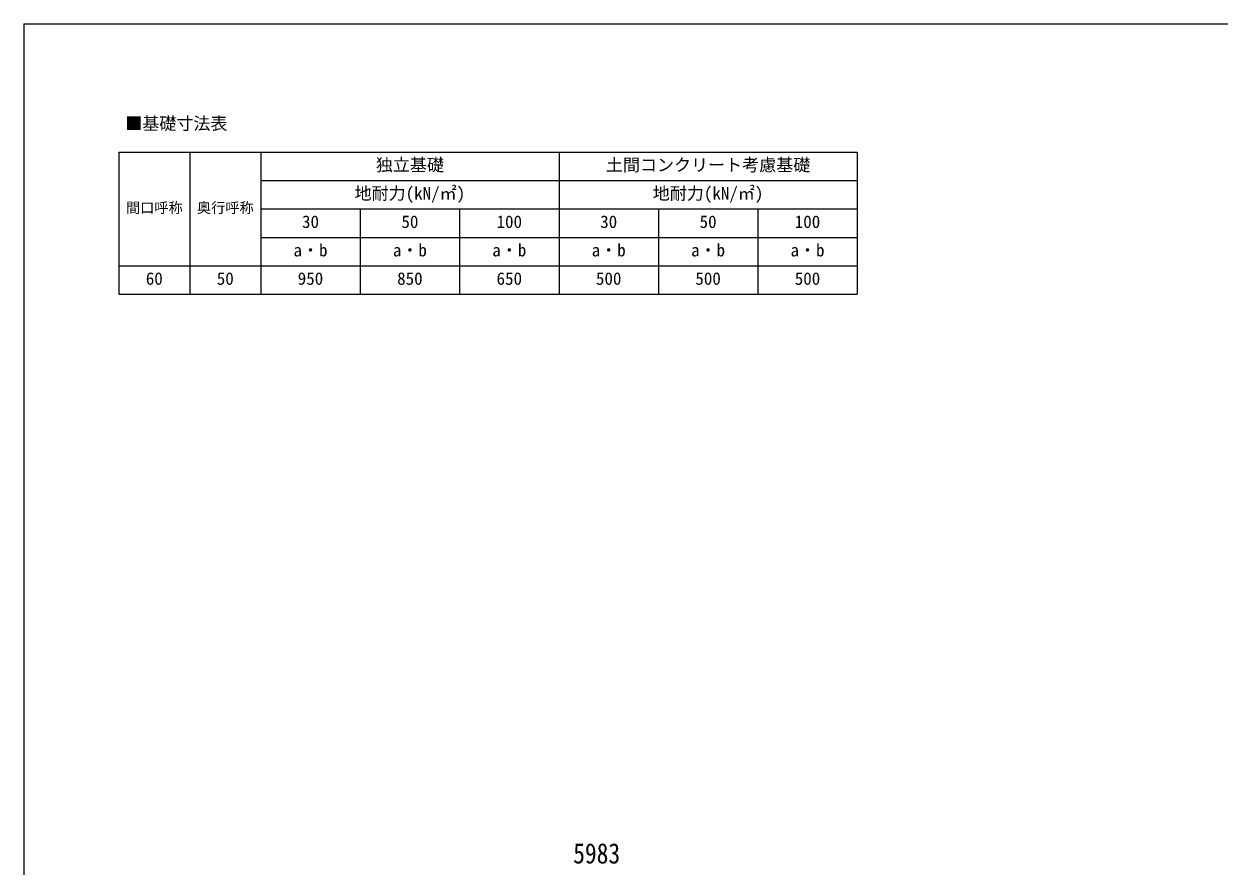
# Model space of a CAD drawing. Units: millimetres on the paper, enlarged 35 times, with parts at other scales. Extents: x -9783 to 9892, y -6828 to 6752.
# Drawn here: x -9783 to 36, y -163 to 6752 of the extents above; entities that cross this region are included whole.
import ezdxf
from ezdxf.enums import TextEntityAlignment as Align

# ---------------------------------------------------------------- set-up
doc = ezdxf.new("R2010")
doc.units = ezdxf.units.MM
doc.header["$LTSCALE"] = 35
for name, color, linetype, lineweight in [('0-A_寸法', 6, 'Continuous', 9), ('1-0_FRAME', 7, 'Continuous', 18), ('F-0_240', 7, 'Continuous', 9)]:
    doc.layers.add(name, color=color, linetype=linetype, lineweight=lineweight)
doc.styles.add('ＭＳ ゴシック', font='')
doc.styles.get('ＭＳ ゴシック').set_extended_font_data('MS Gothic')

msp = doc.modelspace()

# ---------------------------------------------------------------- linework, layer by layer
at = {"layer": '1-0_FRAME'}
for p, q in [((-9003.3, 5699.12), (-9003.3, 4532.45)), ((-9003.3, 5699.12), (-2936.63, 5699.12)), ((-8419.96, 5699.12), (-8419.96, 4532.45)), ((-5386.63, 5699.12), (-5386.63, 4532.45)), ((-7836.63, 5465.79), (-2936.63, 5465.79)), ((-7836.63, 5232.45), (-2936.63, 5232.45)), ((-4569.96, 5232.45), (-4569.96, 4532.45)), ((-7836.63, 4999.12), (-2936.63, 4999.12)), ((-9003.3, 4765.79), (-7836.63, 4765.79)), ((-7836.63, 4765.79), (-2936.63, 4765.79)), ((-9003.3, 4532.45), (-8419.96, 4532.45)), ((-8419.96, 4532.45), (-5386.63, 4532.45)), ((-5386.63, 4532.45), (-3753.3, 4532.45)), ((-3753.3, 4532.45), (-2936.63, 4532.45))]:
    msp.add_line(p, q, dxfattribs=at)
for points in [[(-7836.63, 5699.12), (-7836.63, 5465.79), (-7836.63, 4765.79), (-7836.63, 4532.45)], [(-2936.63, 5699.12), (-2936.63, 4999.12), (-2936.63, 4532.45)], [(-7019.96, 5232.45), (-7019.96, 4999.12), (-7019.96, 4532.45)], [(-6203.3, 5232.45), (-6203.3, 4999.12), (-6203.3, 4532.45)], [(-3753.3, 5232.45), (-3753.3, 4765.79), (-3753.3, 4532.45)]]:
    msp.add_lwpolyline(points, dxfattribs=at)
at = {"layer": 'F-0_240', "color": 5}
for q in [(-9783.03, -6828.1), (9396.97, 6751.9)]:
    msp.add_line((-9783.03, 6751.9), q, dxfattribs=at)

# ---------------------------------------------------------------- texts
at = {"layer": '0-A_寸法', "color": 7, "style": 'ＭＳ ゴシック', "width": 0.85}
msp.add_text('5983', height=166.8, dxfattribs=at).set_placement((-5270.25, -191.47), align=Align.BOTTOM_LEFT)
at = {"layer": '1-0_FRAME', "style": 'ＭＳ ゴシック'}
for s, height, p in [('■基礎寸法表', 102.6, (-8950.45, 5852.46)), ('独立基礎', 102.6, (-6891.63, 5512.45)), ('土間コンクリート考慮基礎', 102.6, (-5001.63, 5512.45)), ('地耐力(kN/㎡)', 102.6, (-7066.63, 5279.12)), ('地耐力(kN/㎡)', 102.6, (-4616.63, 5279.12)), ('間口呼称', 85.53, (-8944.96, 5174.12)), ('奥行呼称', 85.53, (-8361.63, 5174.12)), ('30', 102.6, (-7498.3, 5045.79)), ('50', 102.6, (-6681.63, 5045.79)), ('100', 102.6, (-5899.96, 5045.79)), ('30', 102.6, (-5048.3, 5045.79)), ('50', 102.6, (-4231.63, 5045.79)), ('100', 102.6, (-3449.96, 5045.79)), ('a・b', 102.6, (-7568.3, 4812.45)), ('a・b', 102.6, (-6751.63, 4812.45)), ('a・b', 102.6, (-5934.96, 4812.45)), ('a・b', 102.6, (-5118.3, 4812.45)), ('a・b', 102.6, (-4301.63, 4812.45)), ('a・b', 102.6, (-3484.96, 4812.45)), ('60', 102.6, (-8781.63, 4579.12)), ('50', 102.6, (-8198.3, 4579.12)), ('950', 102.6, (-7533.3, 4579.12)), ('850', 102.6, (-6716.63, 4579.12)), ('650', 102.6, (-5899.96, 4579.12)), ('500', 102.6, (-5083.3, 4579.12)), ('500', 102.6, (-4266.63, 4579.12)), ('500', 102.6, (-3449.96, 4579.12))]:
    msp.add_text(s, height=height, dxfattribs=at).set_placement(p, align=Align.BOTTOM_LEFT)

doc.saveas('drawing.dxf')
